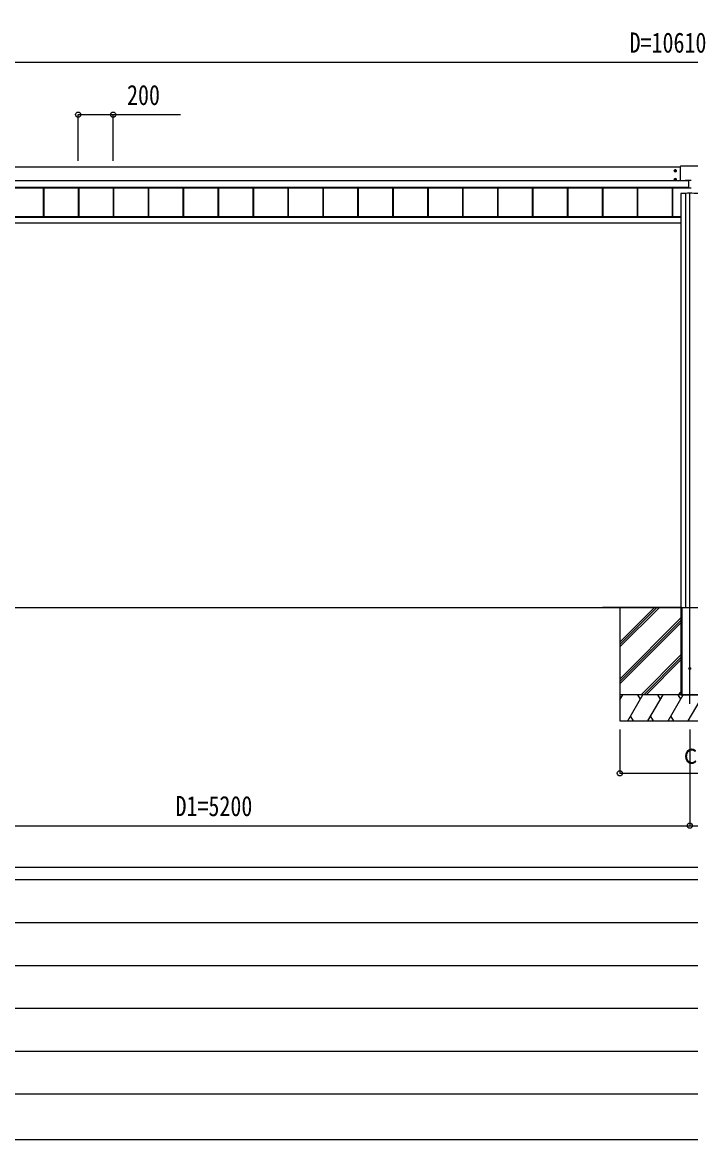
# Model space of a CAD drawing. Units: millimetres, scale not verified. Extents: x -14718 to 14718, y -10395 to 10395.
# Drawn here: x -10829 to -7002, y -10395 to -3998 of the extents above; entities that cross this region are included whole.
import ezdxf
from ezdxf.enums import TextEntityAlignment as Align

# ---------------------------------------------------------------- set-up
doc = ezdxf.new("R2010")
doc.units = ezdxf.units.MM
doc.header["$LTSCALE"] = 50
for name, color, linetype in [('0-3_YKK_12', 2, 'Continuous'), ('0-4_YKK_A1', 4, 'Continuous'), ('0-5_YKK_D', 6, 'Continuous'), ('0-6_YKK_ZWAK', 7, 'Continuous')]:
    doc.layers.add(name, color=color, linetype=linetype)
doc.styles.add('ＭＳ ゴシック', font='')
doc.styles.get('ＭＳ ゴシック').set_extended_font_data('MS Gothic')

msp = doc.modelspace()

# ---------------------------------------------------------------- linework, layer by layer
at = {"layer": '0-3_YKK_12'}
msp.add_line((-7007.43, -7900), (-7007.43, -4974.3), dxfattribs=at)
at = {"layer": '0-4_YKK_A1'}
for p, q in [((-7060.43, -4826.37), (-12154.43, -4826.37)), ((-7083.18, -4848.11), (-7097.68, -4848.11)), ((-7092.71, -4848.87), (-7093.43, -4848.87)), ((-7090.43, -4855.36), (-7090.43, -4840.86)), ((-7088.15, -4847.35), (-7087.43, -4847.35)), ((-7060.43, -4904.81), (-7060.43, -4823.15)), ((-6955.43, -4822.15), (-7059.43, -4822.15)), ((-7014.93, -4904.81), (-12305.93, -4904.81)), ((-7014.93, -4905.29), (-12305.93, -4905.29)), ((-7083.18, -4898.08), (-7097.68, -4898.08)), ((-7092.71, -4898.84), (-7093.43, -4898.84)), ((-7090.43, -4905.33), (-7090.43, -4890.83)), ((-7088.15, -4897.32), (-7087.43, -4897.32)), ((-7033.93, -4902.48), (-7033.93, -4904.81)), ((-7033.93, -4902.48), (-7014.93, -4902.48)), ((-7033.93, -4904.48), (-7014.93, -4904.48)), ((-7014.93, -4902.31), (-7014.93, -4947.45)), ((-7014.93, -4902.31), (-6999.93, -4902.31)), ((-7014.93, -4944.26), (-12305.93, -4944.26)), ((-7014.93, -4944.78), (-12305.93, -4944.78)), ((-12305.93, -4944.92), (-7014.93, -4944.92)), ((-7014.93, -4944.92), (-12305.93, -4944.92)), ((-10708.93, -4944.92), (-10708.93, -5111.15)), ((-10706.33, -4944.92), (-10706.33, -5111.15)), ((-10705.93, -4944.92), (-10705.93, -5111.15)), ((-10508.93, -4944.92), (-10508.93, -5111.15)), ((-10506.33, -4944.92), (-10506.33, -5111.15)), ((-10505.93, -4944.92), (-10505.93, -5111.15)), ((-10308.93, -4944.92), (-10308.93, -5111.15)), ((-10306.33, -4944.92), (-10306.33, -5111.15)), ((-10305.93, -4944.92), (-10305.93, -5111.15)), ((-10108.93, -4944.92), (-10108.93, -5111.15)), ((-10106.33, -4944.92), (-10106.33, -5111.15)), ((-10105.93, -4944.92), (-10105.93, -5111.15)), ((-9908.93, -4944.92), (-9908.93, -5111.15)), ((-9906.33, -4944.92), (-9906.33, -5111.15)), ((-9905.93, -4944.92), (-9905.93, -5111.15)), ((-9708.93, -4944.92), (-9708.93, -5111.15)), ((-9706.33, -4944.92), (-9706.33, -5111.15)), ((-9705.93, -4944.92), (-9705.93, -5111.15)), ((-9508.93, -4944.92), (-9508.93, -5111.15)), ((-9506.33, -4944.92), (-9506.33, -5111.15)), ((-9505.93, -4944.92), (-9505.93, -5111.15)), ((-9308.93, -4944.92), (-9308.93, -5111.15)), ((-9306.33, -4944.92), (-9306.33, -5111.15)), ((-9305.93, -4944.92), (-9305.93, -5111.15)), ((-9108.93, -4944.92), (-9108.93, -5111.15)), ((-9106.33, -4944.92), (-9106.33, -5111.15)), ((-9105.93, -4944.92), (-9105.93, -5111.15)), ((-8908.93, -4944.92), (-8908.93, -5111.15)), ((-8906.33, -4944.92), (-8906.33, -5111.15)), ((-8905.93, -4944.92), (-8905.93, -5111.15)), ((-8708.93, -4944.92), (-8708.93, -5111.15)), ((-8706.33, -4944.92), (-8706.33, -5111.15)), ((-8705.93, -4944.92), (-8705.93, -5111.15)), ((-8508.93, -4944.92), (-8508.93, -5111.15)), ((-8506.33, -4944.92), (-8506.33, -5111.15)), ((-8505.93, -4944.92), (-8505.93, -5111.15)), ((-8308.93, -4944.92), (-8308.93, -5111.15)), ((-8306.33, -4944.92), (-8306.33, -5111.15)), ((-8305.93, -4944.92), (-8305.93, -5111.15)), ((-8108.93, -4944.92), (-8108.93, -5111.15)), ((-8106.33, -4944.92), (-8106.33, -5111.15)), ((-8105.93, -4944.92), (-8105.93, -5111.15)), ((-7908.93, -4944.92), (-7908.93, -5111.15)), ((-7906.33, -4944.92), (-7906.33, -5111.15)), ((-7905.93, -4944.92), (-7905.93, -5111.15)), ((-7708.93, -4944.92), (-7708.93, -5111.15)), ((-7706.33, -4944.92), (-7706.33, -5111.15)), ((-7705.93, -4944.92), (-7705.93, -5111.15)), ((-7508.93, -4944.92), (-7508.93, -5111.15)), ((-7506.33, -4944.92), (-7506.33, -5111.15)), ((-7505.93, -4944.92), (-7505.93, -5111.15)), ((-7308.93, -4944.92), (-7308.93, -5111.15)), ((-7306.33, -4944.92), (-7306.33, -5111.15)), ((-7305.93, -4944.92), (-7305.93, -5111.15)), ((-7108.93, -4944.92), (-7108.93, -5111.15)), ((-7106.33, -4944.92), (-7106.33, -5111.15)), ((-7105.93, -4944.92), (-7105.93, -5111.15)), ((-7057.43, -4978.86), (-7057.43, -7343.5)), ((-7032.24, -4977.12), (-7032.24, -7347.5)), ((-6999.93, -4947.45), (-7014.93, -4947.45)), ((-7057.43, -5111.15), (-12157.43, -5111.15)), ((-7057.43, -5113.15), (-12157.43, -5113.15)), ((-7057.43, -5116.02), (-12157.43, -5116.02)), ((-7057.43, -5147.5), (-12156.58, -5147.5)), ((-12157.43, -7347.5), (-1307.43, -7347.5)), ((-7057.43, -7347.5), (-7507.43, -7347.5)), ((-7407.43, -7347.5), (-7407.43, -7997.5)), ((-7407.43, -7574.13), (-7180.8, -7347.5)), ((-7407.43, -7545.85), (-7209.08, -7347.5)), ((-7407.43, -7559.99), (-7195, -7347.56)), ((-7057.43, -7343.5), (-7057.43, -7847.5)), ((-7057.43, -7347.5), (-7057.13, -7347.5)), ((-7057.43, -7347.5), (-7057.43, -7847.5)), ((-7057.13, -7347.5), (-6957.73, -7347.5)), ((-7054.93, -7347.5), (-7054.93, -7847.5)), ((-7053.43, -7347.5), (-7053.43, -7847.5)), ((-7407.43, -7757.98), (-7057.43, -7407.98)), ((-7407.43, -7772.12), (-7057.43, -7422.12)), ((-7407.43, -7786.26), (-7057.43, -7436.26)), ((-7284.82, -7847.5), (-7057.43, -7620.11)), ((-7270.68, -7847.5), (-7057.43, -7634.25)), ((-7256.54, -7847.5), (-7057.43, -7648.4)), ((-6607.43, -7847.5), (-7407.43, -7847.5)), ((-7407.43, -7876.44), (-7390.72, -7847.5)), ((-6607.43, -7847.5), (-7407.43, -7847.5)), ((-7361.85, -7997.5), (-7275.25, -7847.5)), ((-7290.25, -7873.48), (-7305.25, -7847.5)), ((-7246.38, -7997.5), (-7159.78, -7847.5)), ((-7174.78, -7873.48), (-7189.78, -7847.5)), ((-7130.91, -7997.5), (-7044.31, -7847.5)), ((-7059.31, -7873.48), (-7074.31, -7847.5)), ((-7072.69, -7847.5), (-7057.43, -7832.24)), ((-7057.43, -7847.5), (-6957.43, -7847.5)), ((-7015.44, -7997.5), (-6928.84, -7847.5)), ((-7405.72, -7873.48), (-7407.43, -7870.52)), ((-7346.86, -7971.52), (-7331.86, -7997.5)), ((-7231.39, -7971.52), (-7216.39, -7997.5)), ((-7115.92, -7971.52), (-7100.92, -7997.5)), ((-7407.43, -7997.5), (-6607.43, -7997.5))]:
    msp.add_line(p, q, dxfattribs=at)
for points in [[(-7090.43, -4842.34), (-7085.43, -4845.22), (-7085.43, -4851), (-7090.43, -4853.88), (-7095.43, -4851), (-7095.43, -4845.22)], [(-7090.43, -4892.31), (-7085.43, -4895.19), (-7085.43, -4900.97), (-7090.43, -4903.85), (-7095.43, -4900.97), (-7095.43, -4895.19)]]:
    msp.add_lwpolyline(points, close=True, dxfattribs=at)
for points in [[(-7093.43, -4848.87), (-7093.43, -4847.35), (-7092.71, -4847.35)], [(-7091.19, -4845.83), (-7091.19, -4845.11), (-7089.67, -4845.11), (-7089.67, -4845.83)], [(-7089.67, -4850.39), (-7089.67, -4851.11), (-7091.19, -4851.11), (-7091.19, -4850.39)], [(-7087.43, -4847.35), (-7087.43, -4848.87), (-7088.15, -4848.87)], [(-7093.43, -4898.84), (-7093.43, -4897.32), (-7092.71, -4897.32)], [(-7091.19, -4895.8), (-7091.19, -4895.08), (-7089.67, -4895.08), (-7089.67, -4895.8)], [(-7089.67, -4900.36), (-7089.67, -4901.08), (-7091.19, -4901.08), (-7091.19, -4900.36)], [(-7087.43, -4897.32), (-7087.43, -4898.84), (-7088.15, -4898.84)], [(-7057.13, -7347.5), (-6957.73, -7347.5), (-6957.43, -7347.5)]]:
    msp.add_lwpolyline(points, dxfattribs=at)
for centre, radius in [((-7090.43, -4848.11), 6.25), ((-7090.43, -4848.11), 5), ((-7090.43, -4898.08), 6.25), ((-7090.43, -4898.08), 5), ((-7007.43, -7697.5), 5)]:
    msp.add_circle(centre, radius, dxfattribs=at)
for centre, radius, start, end in [((-7090.43, -4848.11), 5.58, 153.74848, 206.25152), ((-7090.43, -4848.11), 5.58, 93.74848, 146.25152), ((-7090.43, -4848.11), 5.58, 213.74848, 266.25152), ((-7092.71, -4845.83), 1.52, 270, 0), ((-7092.71, -4850.39), 1.52, 0, 90), ((-7090.43, -4848.11), 5.58, 33.74848, 86.25152), ((-7090.43, -4848.11), 5.58, 273.74848, 326.25152), ((-7088.15, -4845.83), 1.52, 180, 270), ((-7088.15, -4850.39), 1.52, 90, 180), ((-7090.43, -4848.11), 5.58, 333.74848, 26.25152), ((-7059.43, -4823.15), 1, 89.98255, 179.98254), ((-7090.43, -4898.08), 5.58, 153.74848, 206.25152), ((-7090.43, -4898.08), 5.58, 93.74848, 146.25152), ((-7090.43, -4898.08), 5.58, 213.74848, 266.25152), ((-7092.71, -4895.8), 1.52, 270, 0), ((-7092.71, -4900.36), 1.52, 0, 90), ((-7090.43, -4898.08), 5.58, 33.74848, 86.25152), ((-7090.43, -4898.08), 5.58, 273.74848, 326.25152), ((-7088.15, -4895.8), 1.52, 180, 270), ((-7088.15, -4900.36), 1.52, 90, 180), ((-7090.43, -4898.08), 5.58, 333.74848, 26.25152)]:
    msp.add_arc(centre, radius, start, end, dxfattribs=at)
msp.add_ellipse((-7007.43, -4978.86), major_axis=(50, 0), ratio=0.04, start_param=6.2831853, end_param=9.424778, dxfattribs=at)
at = {"layer": '0-5_YKK_D'}
for p, q in [((-12137.43, -4226.37), (-1877.43, -4226.37)), ((-10508.93, -4791.21), (-10508.93, -4525.37)), ((-10308.93, -4791.21), (-10308.93, -4525.37)), ((-7407.43, -8047.5), (-7407.43, -8298.5)), ((-7007.43, -8047.5), (-7007.43, -8598.5)), ((-7007.43, -8047.5), (-7007.43, -8598.5)), ((-7407.43, -8297.5), (-6607.43, -8297.5)), ((-12207.43, -8597.5), (-7007.43, -8597.5)), ((-7007.43, -8597.5), (-1807.43, -8597.5))]:
    msp.add_line(p, q, dxfattribs=at)
msp.add_lwpolyline([(-10508.93, -4526.37), (-10308.93, -4526.37), (-9923.83, -4526.37)], dxfattribs=at)
for centre in [(-10508.93, -4526.37), (-10308.93, -4526.37), (-7407.43, -8297.5), (-7007.43, -8597.5), (-7007.43, -8597.5)]:
    msp.add_circle(centre, 14.88, dxfattribs=at)
at = {"layer": '0-6_YKK_ZWAK'}
for p, q in [((13632.57, -8837.5), (-13667.43, -8837.5)), ((-4567.43, -8907.5), (-13667.43, -8907.5)), ((-13518.68, -9152.5), (-4742.43, -9152.5)), ((-13518.68, -9397.5), (-4742.43, -9397.5)), ((-13518.68, -9642.5), (-4742.43, -9642.5)), ((-13518.68, -9887.5), (-4742.43, -9887.5)), ((-13667.43, -10132.5), (-4567.43, -10132.5))]:
    msp.add_line(p, q, dxfattribs=at)
msp.add_lwpolyline([(-14717.5, -10395), (14717.5, -10395), (14717.5, 10395), (-14717.5, 10395)], close=True, dxfattribs=at)

# ---------------------------------------------------------------- texts
at = {"layer": '0-5_YKK_D', "style": 'ＭＳ ゴシック', "width": 0.8}
for s, p in [('D=10610', (-7351.83, -4206.37)), ('200', (-10229.43, -4506.37)), ('ｃ', (-7066.23, -8277.5)), ('D1=5200', (-9951.83, -8577.5))]:
    msp.add_text(s, height=115.5, dxfattribs=at).set_placement(p, align=Align.BOTTOM_LEFT)

doc.saveas('drawing.dxf')
